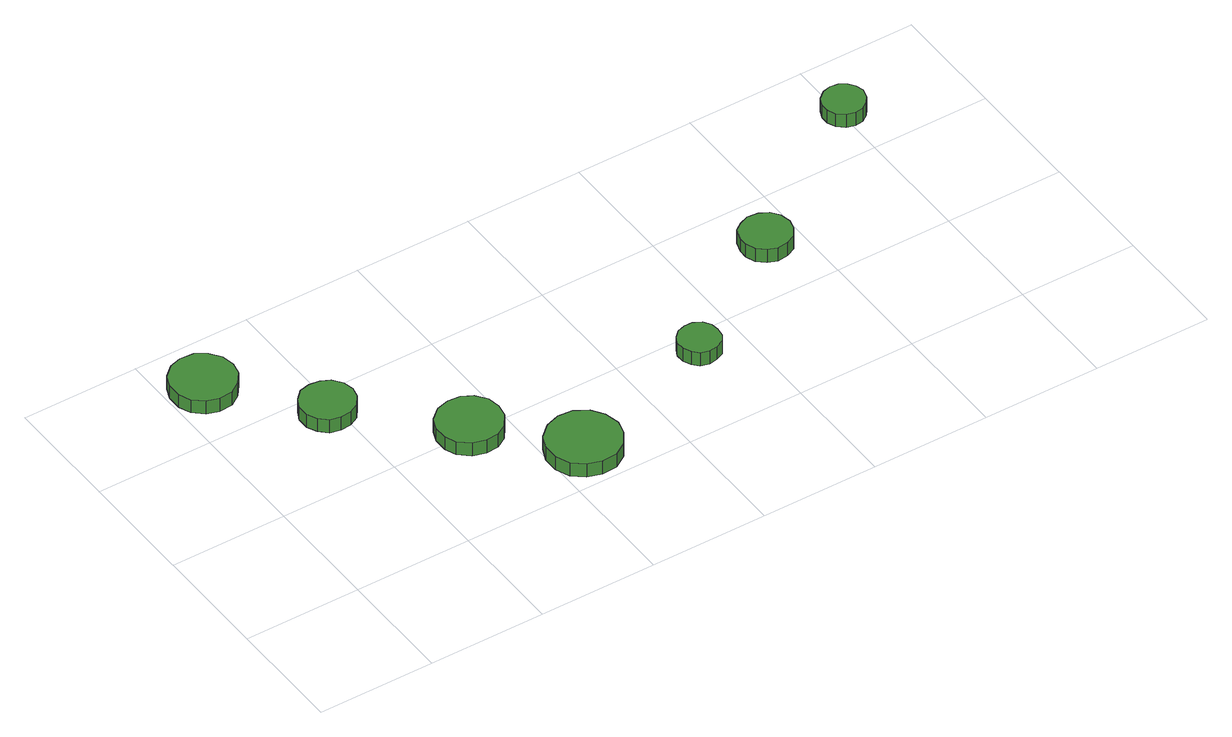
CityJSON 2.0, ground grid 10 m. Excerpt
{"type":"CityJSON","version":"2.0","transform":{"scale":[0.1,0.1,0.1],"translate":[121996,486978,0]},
"CityObjects":{
"tree1":{"type":"SolitaryVegetationObject","attributes":{"function":"something"},"geometry":[{"type":"MultiSurface","lod":"1","boundaries":[[[0,1,2,3,4,5,6,7,8,9,10,11,12,13,14]],[[15,16,17,18,19,20,21,22,23,24,25,26,27,28,29]],[[0,29,28,1]],[[1,28,27,2]],[[2,27,26,3]],[[3,26,25,4]],[[4,25,24,5]],[[5,24,23,6]],[[6,23,22,7]],[[7,22,21,8]],[[8,21,20,9]],[[9,20,19,10]],[[10,19,18,11]],[[11,18,17,12]],[[12,17,16,13]],[[13,16,15,14]],[[14,15,29,0]]]}]},
"tree2":{"type":"SolitaryVegetationObject","attributes":{"function":"something"},"geometry":[{"type":"MultiSurface","lod":"1","boundaries":[[[30,31,32,33,34,35,36,37,38,39,40,41,42,43,44]],[[45,46,47,48,49,50,51,52,53,54,55,56,57,58,59]],[[30,59,58,31]],[[31,58,57,32]],[[32,57,56,33]],[[33,56,55,34]],[[34,55,54,35]],[[35,54,53,36]],[[36,53,52,37]],[[37,52,51,38]],[[38,51,50,39]],[[39,50,49,40]],[[40,49,48,41]],[[41,48,47,42]],[[42,47,46,43]],[[43,46,45,44]],[[44,45,59,30]]]}]},
"tree3":{"type":"SolitaryVegetationObject","attributes":{"function":"something"},"geometry":[{"type":"MultiSurface","lod":"1","boundaries":[[[60,61,62,63,64,65,66,67,68,69,70,71,72,73,74]],[[75,76,77,78,79,80,81,82,83,84,85,86,87,88,89]],[[60,89,88,61]],[[61,88,87,62]],[[62,87,86,63]],[[63,86,85,64]],[[64,85,84,65]],[[65,84,83,66]],[[66,83,82,67]],[[67,82,81,68]],[[68,81,80,69]],[[69,80,79,70]],[[70,79,78,71]],[[71,78,77,72]],[[72,77,76,73]],[[73,76,75,74]],[[74,75,89,60]]]}]},
"tree4":{"type":"SolitaryVegetationObject","attributes":{"function":"something"},"geometry":[{"type":"MultiSurface","lod":"1","boundaries":[[[90,91,92,93,94,95,96,97,98,99,100,101,102,103,104]],[[105,106,107,108,109,110,111,112,113,114,115,116,117,118,119]],[[90,119,118,91]],[[91,118,117,92]],[[92,117,116,93]],[[93,116,115,94]],[[94,115,114,95]],[[95,114,113,96]],[[96,113,112,97]],[[97,112,111,98]],[[98,111,110,99]],[[99,110,109,100]],[[100,109,108,101]],[[101,108,107,102]],[[102,107,106,103]],[[103,106,105,104]],[[104,105,119,90]]]}]},
"tree5":{"type":"SolitaryVegetationObject","attributes":{"function":"something"},"geometry":[{"type":"MultiSurface","lod":"1","boundaries":[[[120,121,122,123,124,125,126,127,128,129,130,131,132,133,134]],[[135,136,137,138,139,140,141,142,143,144,145,146,147,148,149]],[[120,149,148,121]],[[121,148,147,122]],[[122,147,146,123]],[[123,146,145,124]],[[124,145,144,125]],[[125,144,143,126]],[[126,143,142,127]],[[127,142,141,128]],[[128,141,140,129]],[[129,140,139,130]],[[130,139,138,131]],[[131,138,137,132]],[[132,137,136,133]],[[133,136,135,134]],[[134,135,149,120]]]}]},
"tree6":{"type":"SolitaryVegetationObject","attributes":{"function":"something"},"geometry":[{"type":"MultiSurface","lod":"1","boundaries":[[[150,151,152,153,154,155,156,157,158,159,160,161,162,163,164]],[[165,166,167,168,169,170,171,172,173,174,175,176,177,178,179]],[[150,179,178,151]],[[151,178,177,152]],[[152,177,176,153]],[[153,176,175,154]],[[154,175,174,155]],[[155,174,173,156]],[[156,173,172,157]],[[157,172,171,158]],[[158,171,170,159]],[[159,170,169,160]],[[160,169,168,161]],[[161,168,167,162]],[[162,167,166,163]],[[163,166,165,164]],[[164,165,179,150]]]}]},
"tree7":{"type":"SolitaryVegetationObject","attributes":{"function":"something"},"geometry":[{"type":"MultiSurface","lod":"1","boundaries":[[[180,181,182,183,184,185,186,187,188,189,190,191,192,193,194]],[[195,196,197,198,199,200,201,202,203,204,205,206,207,208,209]],[[180,209,208,181]],[[181,208,207,182]],[[182,207,206,183]],[[183,206,205,184]],[[184,205,204,185]],[[185,204,203,186]],[[186,203,202,187]],[[187,202,201,188]],[[188,201,200,189]],[[189,200,199,190]],[[190,199,198,191]],[[191,198,197,192]],[[192,197,196,193]],[[193,196,195,194]],[[194,195,209,180]]]}]}
},
"vertices":[
[56,252,15],[54,263,15],[47,272,15],[38,278,15],[26,279,15],[16,276,15],[7,268,15],[3,258,15],[3,246,15],[7,236,15],[16,228,15],[26,225,15],[38,226,15],[47,232,15],[54,241,15],[54,241,2],[47,232,2],[38,226,2],[26,225,2],[16,228,2],[7,236,2],[3,246,2],[3,258,2],[7,268,2],[16,276,2],[26,279,2],[38,278,2],[47,272,2],[54,263,2],[56,252,2],
[114,177,17],[112,186,17],[106,194,17],[98,198,17],[89,199,17],[80,197,17],[73,190,17],[69,182,17],[69,172,17],[73,164,17],[80,157,17],[89,155,17],[98,156,17],[106,160,17],[112,168,17],[112,168,4],[106,160,4],[98,156,4],[89,155,4],[80,157,4],[73,164,4],[69,172,4],[69,182,4],[73,190,4],[80,197,4],[89,199,4],[98,198,4],[106,194,4],[112,186,4],[114,177,4],
[193,98,19],[191,109,19],[184,118,19],[175,123,19],[164,124,19],[153,121,19],[144,113,19],[140,103,19],[140,92,19],[144,82,19],[153,74,19],[164,71,19],[175,72,19],[184,77,19],[191,87,19],[191,87,6],[184,77,6],[175,72,6],[164,71,6],[153,74,6],[144,82,6],[140,92,6],[140,103,6],[144,113,6],[153,121,6],[164,124,6],[175,123,6],[184,118,6],[191,109,6],[193,98,6],
[256,31,21],[253,44,21],[246,54,21],[235,61,21],[222,62,21],[210,58,21],[200,49,21],[195,38,21],[195,25,21],[200,13,21],[210,5,21],[222,1,21],[235,2,21],[246,9,21],[253,19,21],[253,19,8],[246,9,8],[235,2,8],[222,1,8],[210,5,8],[200,13,8],[195,25,8],[195,38,8],[200,49,8],[210,58,8],[222,62,8],[235,61,8],[246,54,8],[253,44,8],[256,31,8],
[376,76,22],[375,83,22],[371,89,22],[364,93,22],[357,93,22],[350,91,22],[345,86,22],[342,80,22],[342,73,22],[345,66,22],[350,61,22],[357,59,22],[364,60,22],[371,63,22],[375,69,22],[375,69,9],[371,63,9],[364,60,9],[357,59,9],[350,61,9],[345,66,9],[342,73,9],[342,80,9],[345,86,9],[350,91,9],[357,93,9],[364,93,9],[371,89,9],[375,83,9],[376,76,9],
[490,150,20],[488,159,20],[483,166,20],[475,170,20],[466,171,20],[458,168,20],[451,163,20],[448,154,20],[448,146,20],[451,138,20],[458,132,20],[466,129,20],[475,130,20],[483,134,20],[488,141,20],[488,141,7],[483,134,7],[475,130,7],[466,129,7],[458,132,7],[451,138,7],[448,146,7],[448,154,7],[451,163,7],[458,168,7],[466,171,7],[475,170,7],[483,166,7],[488,159,7],[490,150,7],
[618,242,20],[616,249,20],[612,254,20],[606,258,20],[599,259,20],[592,257,20],[586,252,20],[583,245,20],[583,238,20],[586,231,20],[592,226,20],[599,224,20],[606,225,20],[612,229,20],[616,234,20],[616,234,7],[612,229,7],[606,225,7],[599,224,7],[592,226,7],[586,231,7],[583,238,7],[583,245,7],[586,252,7],[592,257,7],[599,259,7],[606,258,7],[612,254,7],[616,249,7],[618,242,7]
]}
